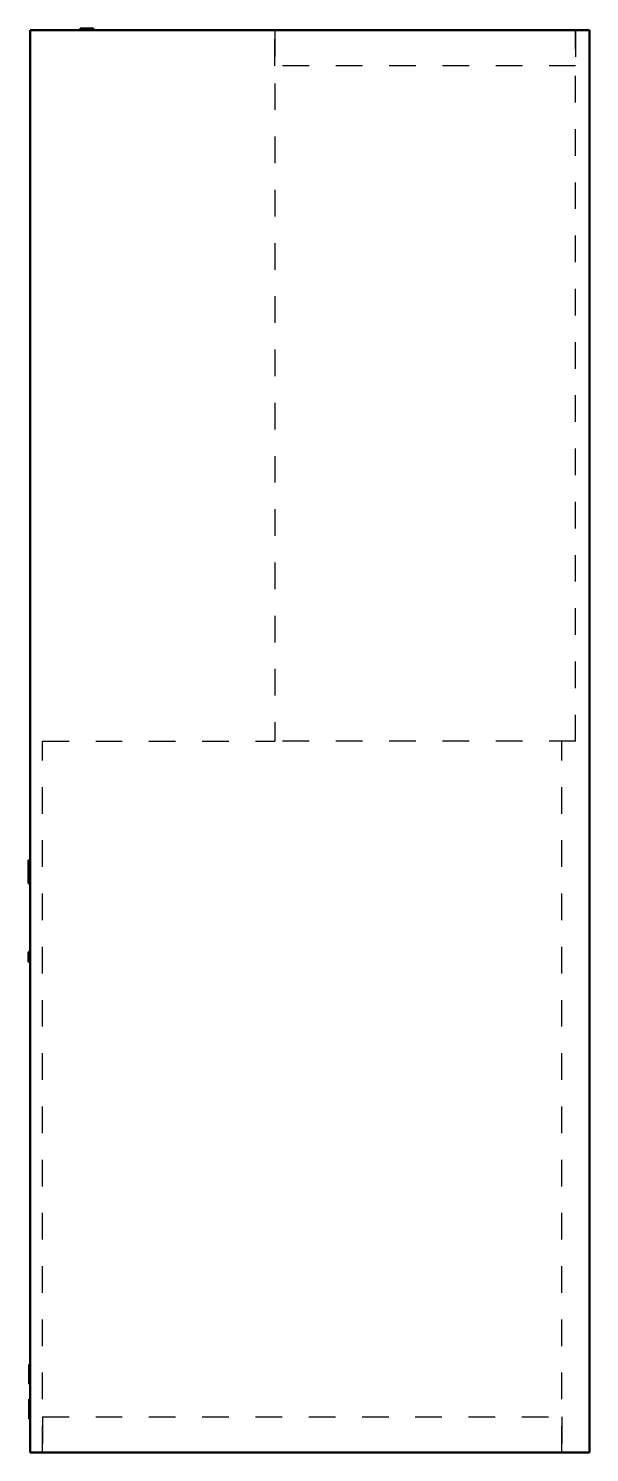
# Model space of a CAD drawing. Header units: inches. Extents: x -10.6 to 10.5, y 0 to 53.5.
import ezdxf

# ---------------------------------------------------------------- set-up
doc = ezdxf.new("R2010")
doc.units = ezdxf.units.IN
doc.header["$MEASUREMENT"] = 0
doc.linetypes.add('Dashed', pattern=[2, 1, -1])
doc.layers.add('AM_0', color=7, linetype='Continuous', lineweight=50)
doc.layers.add('AM_9', color=6, linetype='Dashed', lineweight=25)

# ---------------------------------------------------------------- blocks, each defined once
blk = doc.blocks.new('1_DFVE36CP1400_PART8_0_in_DFVE36CP1400_2')
at = {"layer": 'AM_9'}
for p, q in [((-1.32, 53.4375), (-1.32, 26.71875)), ((9.98, 26.71875), (9.98, 53.4375)), ((9.98, 26.71875), (-1.32, 26.71875))]:
    blk.add_line(p, q, dxfattribs=at)
blk = doc.blocks.new('2_DFVE36CP1400_PART7_0_in_DFVE36CP1400_2')
at = {"layer": 'AM_9'}
for p, q in [((-10.04, 26.71875), (-1.32, 26.71875)), ((-10.04, 0), (-10.04, 26.71875)), ((9.46, 0), (9.46, 26.71875))]:
    blk.add_line(p, q, dxfattribs=at)
blk = doc.blocks.new('3_DFVE36CP1400_PART6_0_in_DFVE36CP1400_2')
at = {"layer": 'AM_0'}
for p, q in [((-8.625, 53.5), (-8.625, 53.4375)), ((-8.625, 53.5), (-8.125, 53.5)), ((-8.125, 53.4375), (-8.125, 53.5))]:
    blk.add_line(p, q, dxfattribs=at)
blk = doc.blocks.new('4_DFVE36CP1400_PART5_0_in_DFVE36CP1400_2')
at = {"layer": 'AM_0'}
for p, q in [((-10.5625, 21.375), (-10.5625, 22.25)), ((-10.5, 22.25), (-10.5625, 22.25)), ((-10.5625, 21.375), (-10.5, 21.375))]:
    blk.add_line(p, q, dxfattribs=at)
blk = doc.blocks.new('5_DFVE36CP1400_PART4_0_in_DFVE36CP1400_2')
at = {"layer": 'AM_0'}
for p, q in [((-10.5625, 18.4375), (-10.5625, 18.8125)), ((-10.5, 18.8125), (-10.5625, 18.8125)), ((-10.5625, 18.4375), (-10.5, 18.4375))]:
    blk.add_line(p, q, dxfattribs=at)
blk = doc.blocks.new('6_DFVE36CP1400_PART3_0_in_DFVE36CP1400_2')
at = {"layer": 'AM_0'}
for p, q in [((-10.53125, 2.5625), (-10.53125, 3.3125)), ((-10.5, 3.3125), (-10.53125, 3.3125)), ((-10.53125, 2.5625), (-10.5, 2.5625))]:
    blk.add_line(p, q, dxfattribs=at)
blk = doc.blocks.new('7_DFVE36CP1400_PART2_0_in_DFVE36CP1400_2')
at = {"layer": 'AM_0'}
for p, q in [((-10.53125, 1.25), (-10.53125, 2)), ((-10.5, 2), (-10.53125, 2)), ((-10.53125, 1.25), (-10.5, 1.25))]:
    blk.add_line(p, q, dxfattribs=at)
blk = doc.blocks.new('8_DFVE36CP1400_PART1_0_in_DFVE36CP1400_2')
at = {"layer": 'AM_0'}
for p, q in [((-10.5, 0), (-10.5, 53.437)), ((10.5, 53.437), (-10.5, 53.437)), ((10.5, 53.437), (10.5, 0)), ((10.5, 0), (-10.5, 0))]:
    blk.add_line(p, q, dxfattribs=at)
at = {"layer": 'AM_9'}
for p, q in [((-1.32, 52.102), (-1.32, 53.437)), ((9.98, 53.437), (9.98, 52.102)), ((9.98, 52.102), (-1.32, 52.102)), ((-10.04, 1.336), (-10.04, 0)), ((-10.04, 1.336), (9.46, 1.336)), ((9.46, 1.336), (9.46, 0))]:
    blk.add_line(p, q, dxfattribs=at)

msp = doc.modelspace()

# ---------------------------------------------------------------- block references
for name in ['8_DFVE36CP1400_PART1_0_in_DFVE36CP1400_2', '3_DFVE36CP1400_PART6_0_in_DFVE36CP1400_2', '1_DFVE36CP1400_PART8_0_in_DFVE36CP1400_2', '2_DFVE36CP1400_PART7_0_in_DFVE36CP1400_2', '4_DFVE36CP1400_PART5_0_in_DFVE36CP1400_2', '5_DFVE36CP1400_PART4_0_in_DFVE36CP1400_2', '6_DFVE36CP1400_PART3_0_in_DFVE36CP1400_2', '7_DFVE36CP1400_PART2_0_in_DFVE36CP1400_2']:
    msp.add_blockref(name, (0, 0))

doc.saveas('drawing.dxf')
